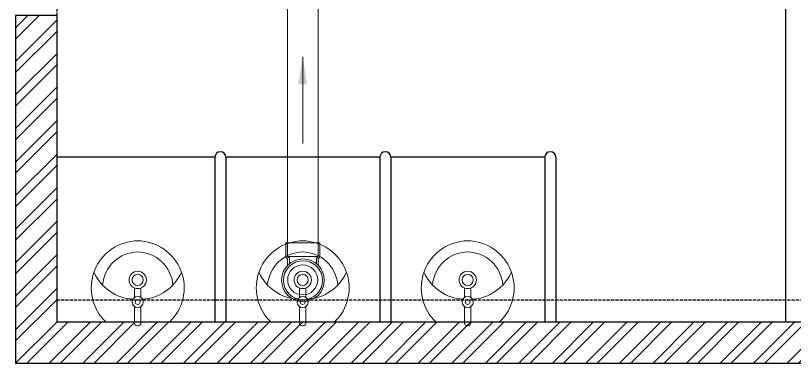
# Model space of a CAD drawing. Header units: millimetres. Extents: x 554 to 29966, y 4404 to 52986.
# Drawn here: x 11745 to 14578, y 41626 to 42891 of the extents above; entities that cross this region are included whole.
import ezdxf

# ---------------------------------------------------------------- set-up
doc = ezdxf.new("R2010")
doc.units = ezdxf.units.MM
doc.linetypes.add('DASHED2', pattern=[0.375, 0.25, -0.125])
for name, color, linetype, lineweight in [('FUR', 7, 'Continuous', 15), ('PP-BEAM', 6, 'DASHED2', 30), ('PP-WALL', 7, 'Continuous', 30), ('SWP', 1, 'Continuous', 15), ('WALL HATCH', 8, 'Continuous', 0)]:
    doc.layers.add(name, color=color, linetype=linetype, lineweight=lineweight)
doc.styles.add('_MAA_200', font='Arial Narrow.ttf', dxfattribs={"height": 100})
doc.dimstyles.new('COLUMN DIM PLAN', dxfattribs={"dimtxt": 100, "dimasz": 50, "dimexe": 0, "dimexo": 0, "dimgap": 30, "dimtad": 0, "dimdec": 0, "dimdsep": 46, "dimtxsty": '_MAA_200', "dimblk": 'ARCHTICK', "dimcen": 2.5, "dimdle": 50, "dimclrd": 256, "dimclre": 256, "dimclrt": 256, "dimadec": 0, "dimazin": 0, "dimtfac": 1, "dimtdec": 0, "dimtmove": 1, "dimatfit": 3, "dimfxl": 1, "dimlwd": -1, "dimlwe": -1, "dimarcsym": 0})

# ---------------------------------------------------------------- blocks, each defined once
blk = doc.blocks.new('A$C18BE6784')
at = {"layer": 'FUR', "linetype": 'Continuous'}
for points in [[(0.2052935774759135, 0.3860053780824728), (0.070289652280735, 0.3860053780824728, 0.6762442633544818), (0.2213268846362553, 6.84192401e-08, 0.6762442633544818)], [(0.2352857271339417, 0.3123020127106884), (0.2352857271339417, 0.3904508057146358, 0.4142135623730951), (0.2230161890834097, 0.4027203437628942), (0.2202896523049276, 0.4027203437628942), (0.2175631155264455, 0.4027203437628942, 0.4142135623730951), (0.2052935774759135, 0.3904508057146358), (0.2052935774759135, 0.3123020127106884)], [(0.2352857271339417, 0.3860053780824728), (0.3702896523291201, 0.3860053780824728, -0.6762442633544818), (0.2192524199735999, 6.84192401e-08, -0.6762442633544818)], [(0.2052935774759135, 0.2236871291956959), (0.2052935774759135, 0.2689550909026366, -0.4142135623730951)], [(0.2352857271339417, 0.2236871291956959), (0.2352857271339417, 0.2689550909026366, 0.4142135623730951)]]:
    blk.add_lwpolyline(points, format="xyb", dxfattribs=at)
at = {"layer": 'FUR', "linetype": 'Continuous', "lineweight": 0}
for centre, radius in [((0.2202896523049276, 0.2906285518065488), 0.0263556667152077), ((0.2202896523049276, 0.2906285518065488), 0.0115900943626317), ((0.2202896523049276, 0.185397782875043), 0.0411212390677836), ((0.2202896523049276, 0.185397782875043), 0.0263556667152077)]:
    blk.add_circle(centre, radius, dxfattribs=at)
for centre, radius, start, end in [((0.2126507265743385, 0.0580807356836886), 0.2198878803694399, 93.95904500176037, 155.0094488763069), ((0.2279285780355167, 0.0580807356836886), 0.2198878803694399, 24.99055112369309, 86.04095499823961), ((0.2232516789517831, 0.2233049965307146), 0.1702061042339077, 184.5209766844846, 269.5061467691669), ((0.2173276256580721, 0.2233049965307146), 0.1702061042339077, 270.4938532308331, 355.4790233155153)]:
    blk.add_arc(centre, radius, start, end, dxfattribs=at)
blk = doc.blocks.new('PP-P TRAP')
at = {"linetype": 'Continuous'}
for p, q in [((-551.8253820829827, 11576.75899293785), (-556.2025601625498, 11572.38181485831)), ((-551.8253820829827, 11576.75899293785), (-516.8796834098467, 11576.75899293785)), ((-516.8796834098465, 11493.0380627053), (-516.8796834098465, 11576.75899293785)), ((-551.8253820829827, 11493.0380627053), (-556.185847199262, 11497.39852782158)), ((-551.8253820829827, 11493.0380627053), (-516.8796834098465, 11493.0380627053))]:
    blk.add_line(p, q, dxfattribs=at)
at = {"linetype": 'Continuous', "ltscale": 0.005}
for p, q in [((-556.185847199262, 11572.39852782157), (-571.660399644338, 11572.39852782157)), ((-554.3796834098465, 11568.0380627053), (-567.7196047644335, 11568.0380627053)), ((-550.0192182935675, 11572.39852782157), (-554.3796834098465, 11568.0380627053)), ((-550.0192182935675, 11497.39852782158), (-550.0192182935675, 11572.39852782157)), ((-550.0192182935675, 11572.39852782157), (-516.8796834098467, 11572.39852782157)), ((-554.3796834098465, 11501.75899293786), (-568.1954321768212, 11501.75899293786)), ((-550.0192182935675, 11497.39852782158), (-554.3796834098465, 11501.75899293786)), ((-556.185847199262, 11497.39852782158), (-572.2578822526878, 11497.39852782158)), ((-550.0192182935675, 11497.39852782158), (-516.8796834098465, 11497.39852782158))]:
    blk.add_line(p, q, dxfattribs=at)
blk.add_line((-516.8796834098467, 11572.39852782157), (-516.8796834098467, 11497.39852782158))
for centre, radius in [((-608.4494508520622, 11535.18922549547), 52.32558139534866), ((-608.449450852138, 11535.18922549547), 47.96511627912035)]:
    blk.add_circle(centre, radius, dxfattribs=at)
blk = doc.blocks.new('_ArchTick')
at = {"color": 0, "linetype": 'ByBlock', "const_width": 0.15}
blk.add_lwpolyline([(-0.5, -0.5), (0.5, 0.5)], dxfattribs=at)

msp = doc.modelspace()

# ---------------------------------------------------------------- hatches: boundary and pattern name
at = {"layer": 'WALL HATCH'}
h = msp.add_hatch(dxfattribs=at)
h.set_pattern_fill('ANSI32', color=256, scale=230, style=0)
h.set_pattern_definition([(45, (-2728487.738031354, 3305291.588856062), (-60.98795987733971, 60.98795987733972), []), (45, (-2728447.079391504, 3305291.588856062), (-60.98795987733971, 60.98795987733972), [])])
h.paths.add_polyline_path([(11895.43178469048, 42890.5775962499), (11745.43178469187, 42890.5775962499), (11745.43178469187, 41625.57759625082), (11895.43178469048, 41625.57759625082)])
h.paths.add_polyline_path([(11895.43178469048, 41775.57759624988), (15060.43178468908, 41775.57759624988), (15060.43178468908, 41625.5775962499), (11895.43178469048, 41625.5775962499)])

# ---------------------------------------------------------------- linework, layer by layer
at = {"layer": 'PP-BEAM', "lineweight": 30, "ltscale": 3}
for p, q in [((11895.43178469094, 44975.57759625083), (11895.43178469048, 41855.57759624988)), ((14980.43178476126, 41855.57759625966), (11895.43178469094, 41855.57759624988)), ((14980.43178475986, 41625.57759625036), (11895.43178469094, 41625.5775962499))]:
    msp.add_line(p, q, dxfattribs=at)
at = {"layer": 'PP-WALL', "lineweight": 25, "ltscale": 0.6}
for p, q in [((14545.43178469094, 43960.57759625081), (14545.43178469141, 41775.57759624943)), ((12470.43178469001, 42375.57759624944), (11895.43178469048, 42375.57759624944)), ((12470.43178469001, 42375.57759624944), (12470.43178469048, 41775.57759624988)), ((13070.43178469001, 42375.57759624944), (12510.43178469001, 42375.57759624944)), ((12510.43178469001, 42375.57759624944), (12510.43178469048, 41775.57759624988)), ((13070.43178468955, 42375.57759624944), (13070.43178469001, 41775.57759624988)), ((13670.43178468955, 42375.57759624944), (13110.43178469001, 42375.57759624944)), ((13110.43178468955, 42375.57759624944), (13110.43178469001, 41775.57759624988)), ((13670.43178468955, 42375.57759624944), (13670.43178469001, 41775.57759624988)), ((13710.43178468955, 42375.57759624944), (13710.43178469001, 41775.57759624988))]:
    msp.add_line(p, q, dxfattribs=at)
at = {"layer": 'PP-WALL', "ltscale": 0.6}
for p, q in [((11895.43178469001, 42890.5775962499), (11745.43178469187, 42890.5775962499)), ((11745.43178469187, 42890.5775962499), (11745.43178469187, 41625.57759625082)), ((11895.43178469048, 42890.5775962499), (11895.43178469048, 41775.57759624988)), ((15110.43178469141, 41775.57759624988), (11895.43178469048, 41775.57759624988)), ((15060.43178469001, 41625.5775962499), (11745.43178469187, 41625.57759625082))]:
    msp.add_line(p, q, dxfattribs=at)
at = {"layer": 'PP-WALL', "lineweight": 25, "ltscale": 0.6}
for centre in [(12490.43178469001, 42375.57759624944), (13090.43178468955, 42375.57759624944), (13690.43178468955, 42375.57759624944)]:
    msp.add_arc(centre, 19.99999999998181, 0, 180, dxfattribs=at)
at = {"layer": 'SWP', "linetype": 'Continuous'}
for p, q in [((12734.63657323562, 42014.58671903506), (12734.63657323562, 44139.86084273448)), ((12845.85427072423, 42014.58671903506), (12845.85427072423, 44139.86084273448))]:
    msp.add_line(p, q, dxfattribs=at)
msp.add_circle((12789.63657323562, 41929.37675255015), 54.6567716656121, dxfattribs=at)

# ---------------------------------------------------------------- block references
at = {"layer": 'PP-WALL', "lineweight": 0, "ltscale": 0.6, "xscale": 766.6666665431113, "yscale": 766.6666665431113, "zscale": 766.6666665429602, "rotation": 180}
for p in [(12358.52530664171, 42071.51505273104), (12958.52530664218, 42071.51505273151), (13558.52530664217, 42071.51505273198)]:
    msp.add_blockref('A$C18BE6784', p, dxfattribs=at)
at = {"layer": 'SWP', "linetype": 'Continuous', "xscale": -1.48290263317851, "yscale": 1.48290263317851, "zscale": 1.48290263317851, "rotation": 270}
msp.add_blockref('PP-P TRAP', (-4314.885978373576, 42830.21166614153), dxfattribs=at)

# ---------------------------------------------------------------- leaders
at = {"layer": 'SWP', "linetype": 'Continuous'}
msp.add_leader([(12789.58125735273, 42740.14206271516), (12789.58125735273, 42425.00063717915)], dimstyle='COLUMN DIM PLAN', override={"dimasz": 100, "dimgap": 30, "dimtad": 0, "dimfxl": 5, "dimarcsym": 2}, dxfattribs=at)

doc.saveas('drawing.dxf')
